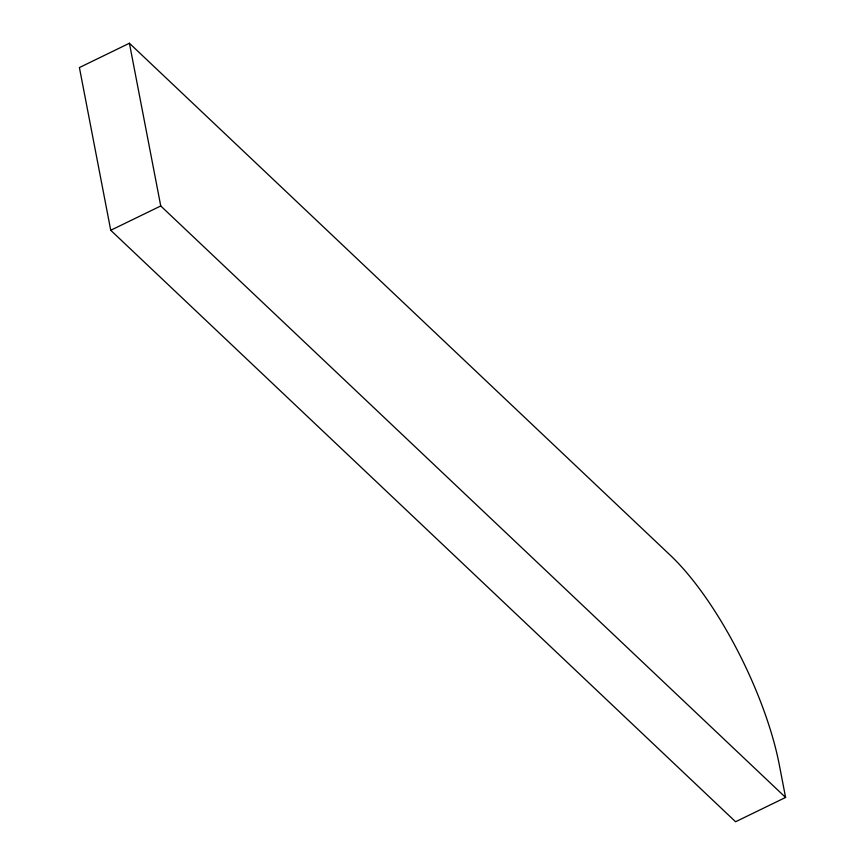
<?xml version="1.0" encoding="UTF-8"?>
<svg xmlns="http://www.w3.org/2000/svg" width="865" height="865" viewBox="0 0 865 865"><rect width="100%" height="100%" fill="white"/><g stroke="black" fill="none" stroke-linecap="round" stroke-linejoin="round"><path stroke-width="1.3" d="M129.415 43.25L79.407 67.556L110.742 230.285L735.585 821.75L785.593 797.443L779.322 764.898A167.551 53.284 64.1 0 0 670.386 555.33L129.415 43.25L160.749 205.967L785.593 797.443M110.742 230.285L160.749 205.967"/></g></svg>
